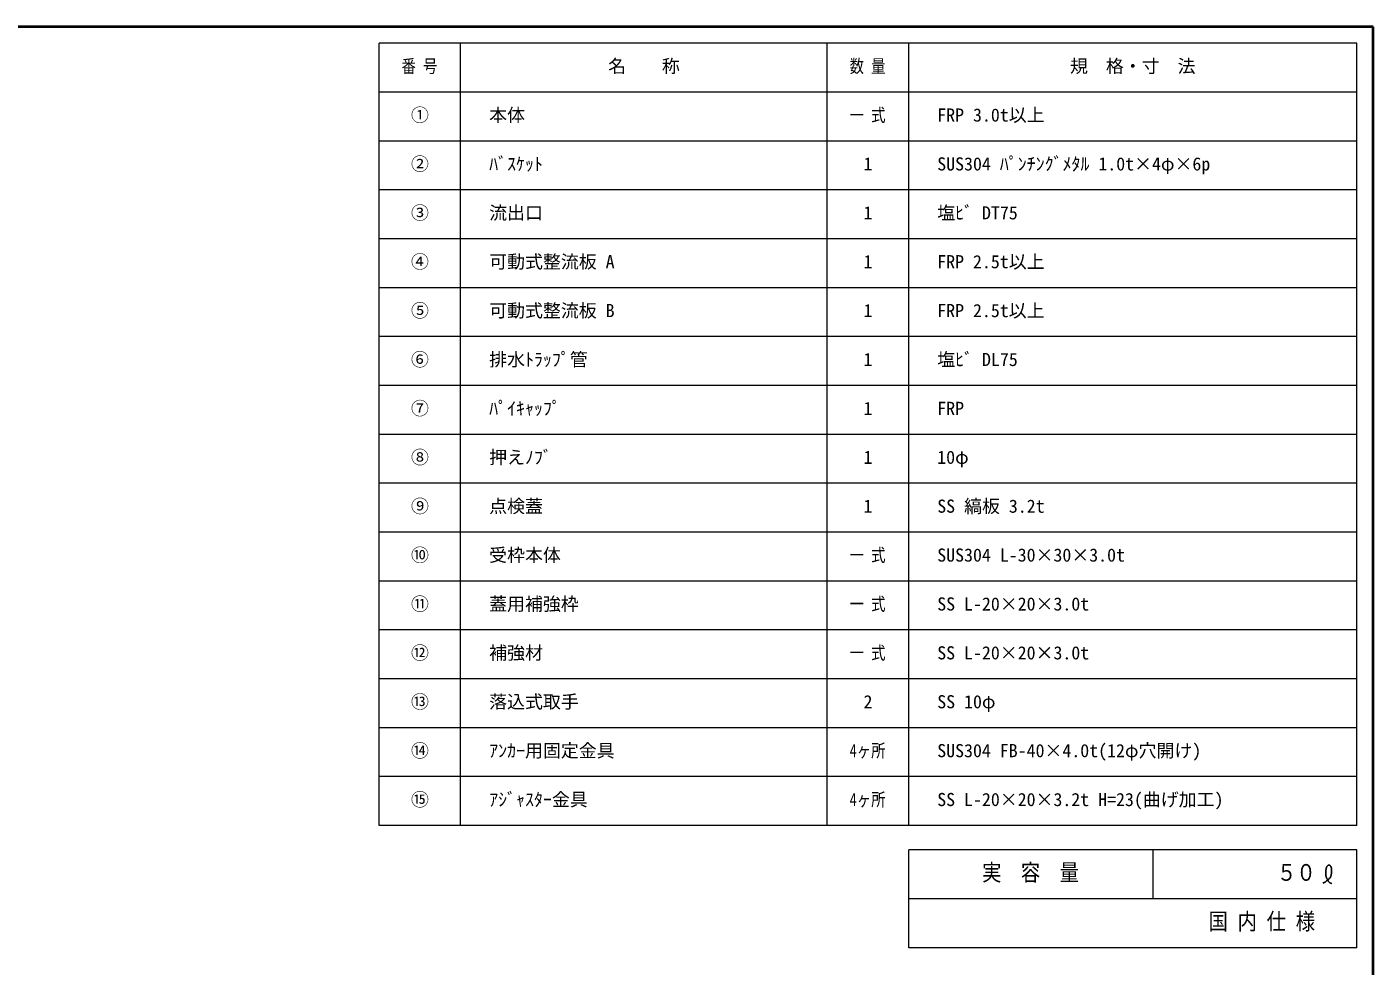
# Model space of a CAD drawing. Units: millimetres at full size, sheet at 1:8; details may follow other scales. Extents: x -1685 to 1555, y -1115 to 1133.
# Drawn here: x -97 to 1555, y -19 to 1133 of the extents above; entities that cross this region are included whole.
import ezdxf
from ezdxf.enums import TextEntityAlignment as Align

# ---------------------------------------------------------------- set-up
doc = ezdxf.new("R2010")
doc.units = ezdxf.units.MM
doc.header["$LTSCALE"] = 8
doc.layers.add('0-0_ﾚｲﾔ1', color=4, linetype='Continuous', lineweight=9)
doc.styles.add('ＭＳ ゴシック', font='')
doc.styles.get('ＭＳ ゴシック').set_extended_font_data('MS Gothic')

msp = doc.modelspace()

# ---------------------------------------------------------------- linework, layer by layer
at = {"layer": '0-0_ﾚｲﾔ1', "color": 1, "lineweight": 40}
for p, q in [((1555.424, 1133.018), (-1684.576, 1133.018)), ((1555.424, -1114.982), (1555.424, 1133.018))]:
    msp.add_line(p, q, dxfattribs=at)
at = {"layer": '0-0_ﾚｲﾔ1', "color": 3, "lineweight": 18}
for p, q in [((1535.424, 1113.018), (335.424, 1113.018)), ((335.424, 153.018), (335.424, 1113.018)), ((435.424, 153.018), (435.424, 1113.018)), ((885.424, 153.018), (885.424, 1113.018)), ((985.424, 153.018), (985.424, 1113.018)), ((1535.424, 153.018), (1535.424, 1113.018)), ((1535.424, 1053.018), (335.424, 1053.018)), ((1535.424, 993.018), (335.424, 993.018)), ((1535.424, 933.018), (335.424, 933.018)), ((1535.424, 873.018), (335.424, 873.018)), ((1535.424, 813.018), (335.424, 813.018)), ((1535.424, 753.018), (335.424, 753.018)), ((1535.424, 693.018), (335.424, 693.018)), ((1535.424, 633.018), (335.424, 633.018)), ((1535.424, 573.018), (335.424, 573.018)), ((1535.424, 513.018), (335.424, 513.018)), ((1535.424, 453.018), (335.424, 453.018)), ((1535.424, 393.018), (335.424, 393.018)), ((1535.424, 333.018), (335.424, 333.018)), ((1535.424, 273.018), (335.424, 273.018)), ((1535.424, 213.018), (335.424, 213.018)), ((1535.424, 153.018), (335.424, 153.018)), ((1535.424, 123.018), (985.424, 123.018)), ((985.424, 3.018), (985.424, 123.018)), ((1285.424, 63.018), (1285.424, 123.018)), ((1535.424, 3.018), (1535.424, 123.018)), ((1535.424, 63.018), (985.424, 63.018)), ((1535.424, 3.018), (985.424, 3.018))]:
    msp.add_line(p, q, dxfattribs=at)
at = {"layer": '0-0_ﾚｲﾔ1', "color": 5, "lineweight": 25}
for points in [[(1493.884, 82.179), (1494.464, 82.513), (1495.461, 83.094), (1496.449, 83.69), (1497.423, 84.309), (1498.376, 84.96), (1499.304, 85.653), (1499.828, 86.077), (1500.213, 86.407), (1500.856, 87.002), (1501.466, 87.63), (1502.034, 88.293), (1502.55, 88.991), (1503.006, 89.726), (1503.239, 90.17), (1503.407, 90.532), (1503.66, 91.172), (1503.871, 91.83), (1504.042, 92.501), (1504.174, 93.181), (1504.27, 93.865), (1504.311, 94.263), (1504.342, 94.674), (1504.372, 95.381), (1504.378, 96.089), (1504.368, 96.798), (1504.347, 97.511), (1504.324, 98.229), (1504.311, 98.648), (1504.299, 99.089), (1504.27, 99.85), (1504.209, 100.606), (1504.091, 101.348), (1503.888, 102.065), (1503.577, 102.751), (1503.336, 103.13), (1503.182, 103.333), (1502.884, 103.664), (1502.552, 103.958), (1502.193, 104.202)], [(1502.193, 104.202), (1501.814, 104.38), (1501.422, 104.479), (1501.192, 104.495), (1501.003, 104.482), (1500.678, 104.412), (1500.36, 104.286), (1500.052, 104.114), (1499.76, 103.905), (1499.488, 103.668), (1499.341, 103.52), (1499.137, 103.289), (1498.831, 102.868), (1498.575, 102.422), (1498.363, 101.956), (1498.189, 101.474), (1498.047, 100.982), (1497.977, 100.694), (1497.899, 100.332), (1497.787, 99.705), (1497.7, 99.074), (1497.63, 98.44), (1497.572, 97.805), (1497.52, 97.167), (1497.489, 96.796), (1497.452, 96.354), (1497.389, 95.592), (1497.337, 94.83), (1497.305, 94.069), (1497.304, 93.31), (1497.345, 92.555), (1497.392, 92.119), (1497.448, 91.741), (1497.577, 91.093), (1497.742, 90.452), (1497.939, 89.817), (1498.163, 89.191), (1498.41, 88.574), (1498.561, 88.221), (1498.675, 87.966)], [(1498.675, 87.966), (1498.878, 87.532), (1499.089, 87.102), (1499.31, 86.676), (1499.54, 86.253), (1499.781, 85.833), (1499.926, 85.59), (1500.099, 85.307), (1500.412, 84.826), (1500.746, 84.36), (1501.104, 83.919), (1501.49, 83.511), (1501.908, 83.147), (1502.167, 82.959), (1502.389, 82.818), (1502.789, 82.603), (1503.207, 82.416), (1503.641, 82.251), (1504.085, 82.103), (1504.535, 81.965), (1504.798, 81.887)]]:
    msp.add_lwpolyline(points, dxfattribs=at)

# ---------------------------------------------------------------- texts
at = {"layer": '0-0_ﾚｲﾔ1', "color": 7, "style": 'ＭＳ ゴシック'}
for s, height, width, p in [('番 号', 16.13, 0.8, (362.924, 1072.018)), ('数 量', 16.13, 0.8, (912.924, 1072.018)), ('一 式', 16.13, 0.8, (912.924, 1012.018)), ('一 式', 16.13, 0.8, (912.924, 472.018)), ('一 式', 16.13, 0.8, (912.924, 412.018)), ('一 式', 16.13, 0.8, (912.924, 352.018)), ('4ヶ所', 16.13, 0.8, (912.924, 232.018)), ('4ヶ所', 16.13, 0.8, (912.924, 172.018)), ('実\u3000容\u3000量', 20.53, 0.85, (1075.424, 79.018)), ('５０', 20.53, 0.85, (1437.424, 79.018)), ('国 内 仕 様', 20.53, 0.85, (1353.424, 19.018))]:
    msp.add_text(s, height=height, dxfattribs=dict(at, width=width)).set_placement(p, align=Align.BOTTOM_LEFT)
for s, p in [('名\u3000\u3000称', (616.424, 1072.018)), ('規\u3000格・寸\u3000法', (1183.424, 1072.018)), ('①', (374.424, 1012.018)), ('本体', (470.424, 1012.018)), ('FRP 3.0t以上', (1020.424, 1012.018)), ('②', (374.424, 952.018)), ('ﾊﾞｽｹｯﾄ', (470.424, 952.018)), ('SUS304 ﾊﾟﾝﾁﾝｸﾞﾒﾀﾙ 1.0t×4φ×6p', (1020.424, 952.018)), ('1', (929.924, 952.018)), ('③', (374.424, 892.018)), ('流出口', (470.424, 892.018)), ('1', (929.924, 892.018)), ('塩ﾋﾞ DT75', (1020.424, 892.018)), ('④', (374.424, 832.018)), ('可動式整流板 A', (470.424, 832.018)), ('1', (929.924, 832.018)), ('FRP 2.5t以上', (1020.424, 832.018)), ('⑤', (374.424, 772.018)), ('可動式整流板 B', (470.424, 772.018)), ('FRP 2.5t以上', (1020.424, 772.018)), ('1', (929.924, 772.018)), ('⑥', (374.424, 712.018)), ('排水ﾄﾗｯﾌﾟ管', (470.424, 712.018)), ('1', (929.924, 712.018)), ('塩ﾋﾞ DL75', (1020.424, 712.018)), ('⑦', (374.424, 652.018)), ('ﾊﾟｲｷｬｯﾌﾟ', (470.424, 652.018)), ('1', (929.924, 652.018)), ('FRP', (1020.424, 652.018)), ('⑧', (374.424, 592.018)), ('押えﾉﾌﾞ', (470.424, 592.018)), ('1', (929.924, 592.018)), ('10φ', (1020.424, 592.018)), ('⑨', (374.424, 532.018)), ('点検蓋', (470.424, 532.018)), ('1', (929.924, 532.018)), ('SS 縞板 3.2t', (1020.424, 532.018)), ('⑩', (374.424, 472.018)), ('受枠本体', (470.424, 472.018)), ('SUS304 L-30×30×3.0t', (1020.424, 472.018)), ('⑪', (374.424, 412.018)), ('蓋用補強枠', (470.424, 412.018)), ('SS L-20×20×3.0t', (1020.424, 412.018)), ('⑫', (374.424, 352.018)), ('補強材', (470.424, 352.018)), ('SS L-20×20×3.0t', (1020.424, 352.018)), ('⑬', (374.424, 292.018)), ('落込式取手', (470.424, 292.018)), ('2', (929.924, 292.018)), ('SS 10φ', (1020.424, 292.018)), ('⑭', (374.424, 232.018)), ('ｱﾝｶｰ用固定金具', (470.424, 232.018)), ('SUS304 FB-40×4.0t(12φ穴開け)', (1020.424, 232.018)), ('⑮', (374.424, 172.018)), ('ｱｼﾞｬｽﾀｰ金具', (470.424, 172.018)), ('SS L-20×20×3.2t H=23(曲げ加工)', (1020.424, 172.018))]:
    msp.add_text(s, height=16.13, dxfattribs=at).set_placement(p, align=Align.BOTTOM_LEFT)

doc.saveas('drawing.dxf')
